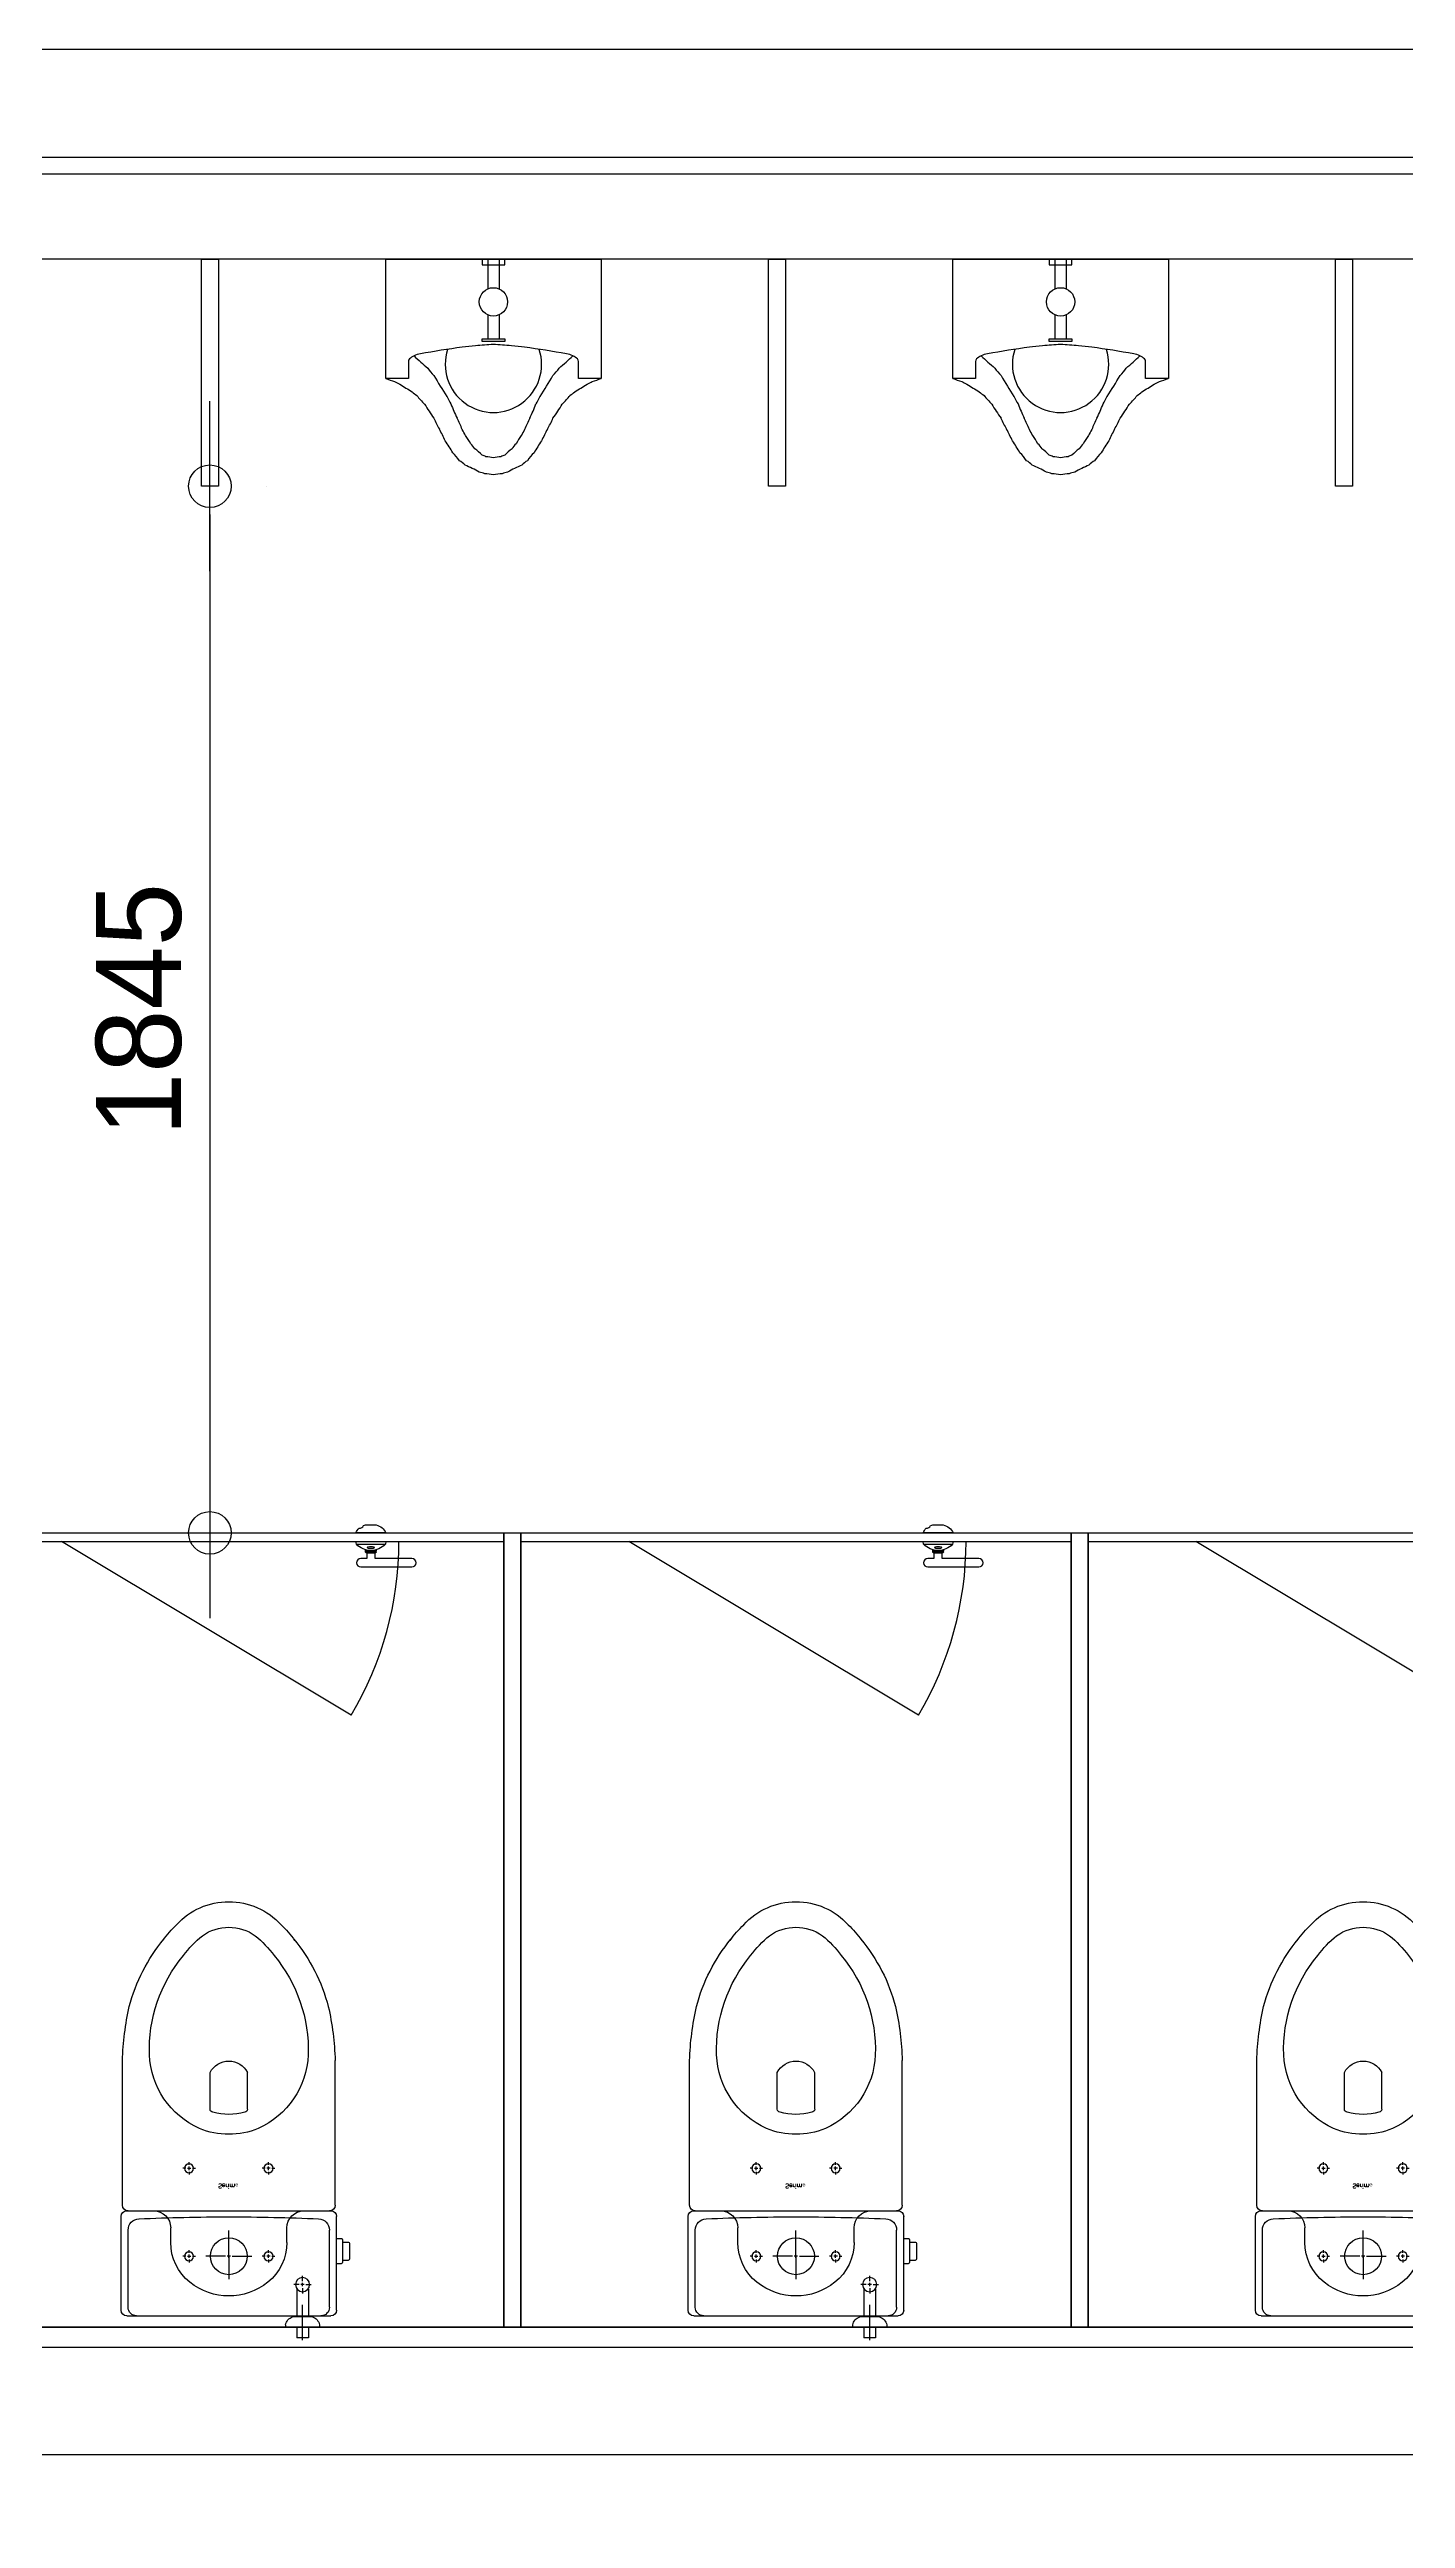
# Model space of a CAD drawing. Header units: millimetres. Extents: x 13515 to 183937, y -33900 to -660.
# Drawn here: x 60174.9 to 60212.3, y -20596.8 to -20528.7 of the extents above; entities that cross this region are included whole.
import ezdxf

# ---------------------------------------------------------------- set-up
doc = ezdxf.new("R2010")
doc.units = ezdxf.units.MM
doc.header["$LTSCALE"] = 100
doc.header["$MEASUREMENT"] = 0
doc.header["$PDSIZE"] = -10
doc.layers.get('0').update_dxf_attribs({"linetype": 'CONTINUOUS'})
doc.layers.get('Defpoints').update_dxf_attribs({"color": 171, "linetype": 'CONTINUOUS'})
doc.layers.add('ELE9', color=9, linetype='CONTINUOUS')
doc.layers.add('TOI', color=12, linetype='CONTINUOUS')
doc.styles.add('CGS', font='cgse', dxfattribs={"bigfont": 'cgs'})
doc.styles.add('DIM', font='txt.shx', dxfattribs={"height": 30})
doc.dimstyles.new('NDIM 1200', dxfattribs={"dimscale": 75, "dimtxt": 3, "dimasz": 1, "dimexe": 2, "dimexo": 2, "dimgap": 1, "dimtad": 1, "dimdec": 0, "dimdsep": 46, "dimtxsty": 'CGS', "dimblk": 'DOT0', "dimcen": 1, "dimdle": 8, "dimclrd": 256, "dimclre": 256, "dimclrt": 256, "dimadec": 0, "dimazin": 0, "dimtfac": 1, "dimtdec": 0, "dimtix": 1, "dimtmove": 2, "dimatfit": 3, "dimldrblk": 'DOT0', "dimfxl": 1, "dimtolj": 1, "dimtzin": 0, "dimlwd": -1, "dimlwe": -1, "dimarcsym": 0})

# ---------------------------------------------------------------- blocks, each defined once
blk = doc.blocks.new('A$C3F015CE3')
at = {"layer": 'TOI'}
for p, q in [((335, 746), (335, 750)), ((354.8, 750), (354.8, 768.6)), ((375.3, 768.6), (354.8, 768.6)), ((365, 773.2), (365, 710.9)), ((375.3, 750), (375.3, 768.6)), ((395, 746), (395, 750)), ((45, 720), (45, 555)), ((55, 730), (415, 730)), ((57.5, 715), (57.5, 579)), ((382.6, 732), (347.4, 732)), ((354.8, 683), (354.8, 732)), ((375.3, 683), (375.3, 732)), ((412.5, 715), (412.5, 579)), ((425, 720), (425, 555)), ((235, 631), (235, 665.5)), ((235, 626), (235, 660.5)), ((359, 675), (349.5, 675)), ((359, 675), (349.5, 675)), ((368, 675), (362, 675)), ((368, 675), (362, 675)), ((365, 681), (365, 690.5)), ((365, 681), (365, 690.5)), ((365, 678), (365, 672)), ((365, 678), (365, 672)), ((365, 669), (365, 659.5)), ((365, 669), (365, 659.5)), ((371, 675), (380.5, 675)), ((371, 675), (380.5, 675)), ((159, 625), (154, 625)), ((162, 625), (168, 625)), ((165, 631), (165, 636)), ((165, 628), (165, 622)), ((165, 619), (165, 614)), ((171, 625), (176, 625)), ((229, 625), (194.5, 625)), ((238, 625), (232, 625)), ((235, 628), (235, 622)), ((235, 623), (235, 617)), ((235, 619), (235, 584.5)), ((235, 614), (235, 579.5)), ((241, 625), (275.5, 625)), ((299, 625), (294, 625)), ((308, 625), (302, 625)), ((305, 631), (305, 636)), ((305, 628), (305, 622)), ((305, 619), (305, 614)), ((311, 625), (316, 625)), ((425, 637.9), (433.5, 637.9)), ((435.5, 595.9), (435.5, 635.9)), ((435.5, 631.9), (445.8, 631.9)), ((447.8, 601.9), (447.8, 629.9)), ((132.5, 600.6), (132.5, 575)), ((337.5, 600.6), (337.5, 575)), ((425, 593.9), (433.5, 593.9)), ((435.5, 599.9), (445.8, 599.9)), ((47.5, 535), (47.5, 280)), ((52.5, 545), (417.5, 545)), ((55, 545), (415, 545)), ((422.5, 535), (422.5, 280)), ((165, 476), (165, 481)), ((305, 476), (305, 481)), ((159, 470), (154, 470)), ((162, 470), (168, 470)), ((165, 473), (165, 467)), ((165, 464), (165, 459)), ((171, 470), (176, 470)), ((299, 470), (294, 470)), ((308, 470), (302, 470)), ((305, 473), (305, 467)), ((305, 464), (305, 459)), ((311, 470), (316, 470)), ((202, 366), (202, 301)), ((268, 366), (268, 301))]:
    blk.add_line(p, q, dxfattribs=at)
for centre, radius in [((365, 675), 12.5), ((165, 625), 8), ((305, 625), 8), ((165, 470), 8), ((305, 470), 8)]:
    blk.add_circle(centre, radius, dxfattribs=at)
for centre, radius, start, end in [((352.4, 748.9), 17.6, 189.469, 253.5331), ((377.6, 748.9), 17.6, 286.4669, 350.531), ((55, 720), 10, 90, 180), ((72.5, 715), 15, 90, 180), ((397.5, 715), 15, 0, 90), ((415, 720), 10, 0, 90), ((222.5, 600.6), 90, 128.6822, 180), ((235, 585), 110, 51.3178, 128.6822), ((235, 625), 32.5, 90, 270), ((235, 625), 32.5, 270, 90), ((247.5, 600.6), 90, 0, 51.3178), ((433.5, 635.9), 2, 0, 90), ((445.8, 629.9), 2, 0, 90), ((77.5, 579), 20, 180, 267.4985), ((102.5, 575), 30, 270, 0), ((367.5, 575), 30, 180, 270), ((392.5, 579), 20, 272.5015, 0), ((433.5, 595.9), 2, 270, 0), ((445.8, 601.9), 2, 270, 0), ((55, 555), 10, 180, 270), ((57.5, 535), 10, 90, 180), ((233.8, 4155.6), 3600, 267.4985, 270.0199), ((236.3, 4155.6), 3600, 269.9801, 272.5015), ((412.5, 535), 10, 0, 90), ((415, 555), 10, 270, 0), ((244.9, 263.3), 150, 114.336, 177.4508), ((235, 270), 140, 68.2132, 111.7868), ((225.1, 263.3), 150, 2.5492, 65.664), ((207, 366), 5, 90, 180), ((235, 274.4), 100.6, 73.8382, 106.1618), ((263, 366), 5, 0, 90), ((547.3, 295.1), 500, 181.7364, 192.7267), ((354.9, 261.3), 260, 178.084, 219.7652), ((235, 318.2), 37.2, 207.5632, 332.4368), ((115.1, 261.3), 260, 320.2348, 1.916), ((-77.3, 295.1), 500, 347.2733, 358.2636), ((354.9, 261.3), 305, 194.4886, 219.7652), ((115.1, 261.3), 305, 320.2348, 345.5114), ((315.4, 214.5), 200, 216.6852, 230.5715), ((154.6, 214.5), 200, 309.4285, 323.3148), ((315.4, 214.5), 245, 216.6852, 225.2345), ((235, 125), 80, 234.3409, 305.6591), ((154.6, 214.5), 245, 314.7655, 323.3148), ((235, 125), 125, 222.5102, 317.4898)]:
    blk.add_arc(centre, radius, start, end, dxfattribs=at)
at = {"layer": 'TOI', "style": 'DIM'}
for s, height, p in [('S', 8, (216.2, 497.2)), ('erim', 8, (222.7, 497.2)), ('㉿', 4, (246, 497.2))]:
    blk.add_text(s, height=height, dxfattribs=at).set_placement(p)
blk = doc.blocks.new('DOT0')
blk.add_line((-3, 0), (3, 0))
at = {"color": 6}
blk.add_circle((0, 0), 0.75, dxfattribs=at)
blk = doc.blocks.new('*D147')
at = {"layer": 'Defpoints', "color": 0, "ltscale": 0.1, "transparency": 16777216}
for p in [(37342156.3, 557571.3), (37342156.3, 555726.3), (37342156.3, 555726.3)]:
    blk.add_point(p, dxfattribs=at)
at = {"layer": 'ELE9', "ltscale": 0.1, "transparency": 16777216}
for p, q in [((37342256.3, 557571.3), (37342256.3, 557571.3)), ((37342156.3, 557521.3), (37342156.3, 555776.3)), ((37342256.3, 555726.3), (37342256.3, 555726.3))]:
    blk.add_line(p, q, dxfattribs=at)
at = {"layer": 'ELE9', "ltscale": 0.1, "transparency": 16777216, "xscale": 50, "yscale": 50, "zscale": 50}
for p, rotation in [((37342156.3, 557571.3), 90), ((37342156.3, 555726.3), 270)]:
    blk.add_blockref('DOT0', p, dxfattribs=dict(at, rotation=rotation))
at = {"layer": 'ELE9', "ltscale": 0.1, "transparency": 16777216, "insert": (37342031.3, 556648.8), "char_height": 150, "attachment_point": 5, "rotation": 90, "style": 'CGS'}
blk.add_mtext('\\A1;1845', dxfattribs=at)
blk = doc.blocks.new('A$C43632D92')
at = {"layer": 'TOI'}
for p, q in [((0, 0), (0, 210)), ((0, 210), (40, 210)), ((40, 210), (40, 180)), ((340, 180), (340, 210)), ((340, 210), (380, 210)), ((380, 210), (380, 0)), ((170, 140), (170, 145)), ((170, 145), (210, 145)), ((210, 140), (170, 140)), ((180, 97.9), (180, 140)), ((200, 97.9), (200, 140)), ((210, 145), (210, 140)), ((180, 0), (180, 52.1)), ((200, 0), (200, 52.1)), ((210, 10), (170, 10)), ((170, 10), (170, 0)), ((210, 0), (210, 10)), ((380, 0), (0, 0))]:
    blk.add_line(p, q, dxfattribs=at)
blk.add_circle((190, 75), 25, dxfattribs=at)
for centre, radius, start, end in [((29.5, 426.8), 123.6, 315.9946, 324.4623), ((107.9, 393.7), 44.6, 299.7449, 315.9946), ((56.6, 564.7), 218.4, 292.4234, 299.7449), ((154.9, 425.6), 51.6, 281.3099, 292.4234), ((165.5, 362.9), 18.4, 284.0362, 307.4131), ((165.4, 502.9), 125.3, 274.1849, 281.3099), ((175.7, 407.4), 59.1, 271.0416, 284.0362), ((214.6, 502.9), 125.3, 258.6901, 265.8151), ((204.3, 407.4), 59.1, 255.9638, 268.9584), ((214.5, 362.9), 18.4, 232.5869, 255.9638), ((225.1, 425.6), 51.6, 247.5766, 258.6901), ((323.4, 564.7), 218.4, 240.2551, 247.5766), ((272.1, 393.7), 44.6, 224.0054, 240.2551), ((350.6, 426.8), 123.6, 215.5377, 224.0054), ((-107.6, 413.2), 232.1, 330.6756, 336.3307), ((-81.6, 453.3), 229.3, 324.4623, 330.6756), ((-23.9, 395.4), 185.3, 329.0362, 332.8234), ((-153.2, 506.9), 353.6, 326.2948, 329.0362), ((109, 366), 58, 315, 326.2948), ((79.3, 435.7), 128.2, 307.4131, 315), ((300.7, 435.7), 128.2, 225, 232.5869), ((271, 366), 58, 213.7052, 225), ((533.2, 506.9), 353.6, 210.9638, 213.7052), ((403.9, 395.4), 185.3, 207.1766, 210.9638), ((461.6, 453.3), 229.3, 209.3244, 215.5377), ((487.6, 413.2), 232.1, 203.6693, 209.3244), ((273, 139), 235, 143.1301, 150.3962), ((278.1, 195.4), 210.8, 150.3962, 156.3307), ((190, 185), 85, 341.9686, 198.0314), ((426.5, 133.1), 334.5, 153.9528, 158.6261), ((-67.1, 379.1), 217, 332.8234, 338.6261), ((447.1, 379.1), 217, 201.3739, 207.1766), ((-46.5, 133.1), 334.5, 21.3739, 26.0472), ((102, 195.4), 210.8, 23.6693, 29.6038), ((107, 139), 235, 29.6038, 36.8699), ((51.6, 153.4), 71.7, 111.8014, 120.032), ((246.6, -112.4), 399.5, 120.032, 123.6901), ((93.3, 182.6), 69, 123.6901, 132.5011), ((143, 174), 110, 132.5011, 143.1301), ((1291.9, -519.1), 1407.5, 147.2854, 149.0362), ((268.1, 163.1), 178.6, 149.0362, 153.9528), ((111.9, 163.1), 178.6, 26.0472, 30.9638), ((-911.9, -519.1), 1407.5, 30.9638, 32.7146), ((237, 174), 110, 36.8699, 47.4989), ((286.7, 182.6), 69, 47.4989, 56.3099), ((133.4, -112.4), 399.5, 56.3099, 59.968), ((328.4, 153.4), 71.7, 59.968, 68.1986), ((69.9, 35.3), 188.1, 106.7218, 111.8014), ((46.1, 180), 6.05, 180, 225), ((61.8, 195.7), 28.3, 225, 245.3815), ((254.9, -34.9), 289.7, 128.5584, 135), ((141.5, 148.5), 79.9, 135, 147.2854), ((238.5, 148.5), 79.9, 32.7146, 45), ((125.2, -34.9), 289.7, 45, 51.4416), ((318.2, 195.7), 28.3, 294.6185, 315), ((334, 180), 6.05, 315, 0), ((310.1, 35.3), 188.1, 68.1986, 73.2782), ((69.1, 211.7), 45.9, 245.3815, 259.992), ((388.3, 2020.6), 1882.7, 259.992, 262.267), ((206.3, 680.3), 530.2, 262.267, 264.8056), ((246.1, 1117.1), 968.7, 264.8056, 266.6834), ((134, 1117.1), 968.7, 273.3166, 275.1944), ((173.7, 680.3), 530.2, 275.1944, 277.733), ((-8.3, 2020.6), 1882.7, 277.733, 280.008), ((310.9, 211.7), 45.9, 280.008, 294.6185)]:
    blk.add_arc(centre, radius, start, end, dxfattribs=at)
blk = doc.blocks.new('B2FF')
at = {"layer": 'ELE9', "ltscale": 0.1}
for p, q in [((37346141.3, 557971.3), (37339594.7, 557971.3)), ((37342405.7, 555405.1), (37341894.9, 555711.3)), ((37342414.8, 555706.3), (37342465.8, 555706.3)), ((37342450.3, 555692.8), (37342430.3, 555692.8)), ((37342447.8, 555691.3), (37342450.3, 555692.8)), ((37342447.8, 555681.3), (37342447.8, 555691.3)), ((37342450.3, 555694.3), (37342450.3, 555696.8)), ((37343405.7, 555405.1), (37342894.9, 555711.3)), ((37343414.8, 555706.3), (37343465.8, 555706.3)), ((37343450.3, 555692.8), (37343430.3, 555692.8)), ((37343447.8, 555691.3), (37343450.3, 555692.8)), ((37343447.8, 555681.3), (37343447.8, 555691.3)), ((37343450.3, 555694.3), (37343450.3, 555696.8)), ((37344405.7, 555405.1), (37343894.9, 555711.3)), ((37342500.4, 555681.3), (37342447.8, 555681.3)), ((37343500.4, 555681.3), (37343447.8, 555681.3))]:
    blk.add_line(p, q, dxfattribs=at)
for points in [[(37339564.7, 557846.3), (37339564.7, 558151.3), (37347379.7, 558151.3), (37347379.7, 554101.3), (37347569.7, 554101.3), (37347569.7, 558341.3), (37339374.7, 558341.3), (37339374.7, 557846.3)], [(37342141.3, 557971.3), (37342171.3, 557971.3), (37342171.3, 557571.3), (37342141.3, 557571.3)], [(37343141.3, 557971.3), (37343171.3, 557971.3), (37343171.3, 557571.3), (37343141.3, 557571.3)], [(37344141.3, 557971.3), (37344171.3, 557971.3), (37344171.3, 557571.3), (37344141.3, 557571.3)], [(37341704.7, 554326.3), (37341704.7, 555726.3), (37342674.7, 555726.3), (37342674.7, 554326.3)], [(37341704.7, 554326.3), (37341704.7, 555711.3), (37342674.7, 555711.3), (37342674.7, 554326.3)], [(37342674.7, 555726.3), (37342704.7, 555726.3), (37342704.7, 554326.3), (37342674.7, 554326.3)], [(37342704.7, 554326.3), (37342704.7, 555726.3), (37343674.7, 555726.3), (37343674.7, 554326.3)], [(37342704.7, 554326.3), (37342704.7, 555711.3), (37343674.7, 555711.3), (37343674.7, 554326.3)], [(37343674.7, 555726.3), (37343704.7, 555726.3), (37343704.7, 554326.3), (37343674.7, 554326.3)], [(37343704.7, 554326.3), (37343704.7, 555726.3), (37344674.7, 555726.3), (37344674.7, 554326.3)], [(37343704.7, 554326.3), (37343704.7, 555711.3), (37344674.7, 555711.3), (37344674.7, 554326.3)]]:
    blk.add_lwpolyline(points, close=True, dxfattribs=at)
for points in [[(37347349.7, 554326.3), (37347349.7, 558121.3), (37339594.7, 558121.3), (37339594.7, 557816.3), (37339495.7, 557816.3)], [(37339495.7, 556276.3), (37339594.7, 556276.3), (37339594.7, 555726.3), (37340704.7, 555726.3), (37340704.7, 554326.3), (37346479.7, 554326.3)], [(37346479.7, 554101.3), (37339564.7, 554101.3), (37339564.7, 553191.3), (37344279.7, 553191.3), (37344279.7, 553351.3), (37344469.7, 553351.3), (37344469.7, 551916.3), (37344279.7, 551916.3), (37344279.7, 553001.3), (37339564.7, 553001.3), (37339564.7, 551496.3), (37339374.7, 551496.3), (37339374.7, 554291.3), (37340484.7, 554291.3), (37340484.7, 555506.3), (37339374.7, 555506.3), (37339374.7, 556246.3), (37339564.7, 556246.3), (37339564.7, 555696.3), (37340674.7, 555696.3), (37340674.7, 554291.3), (37346479.7, 554291.3), (37346479.7, 554096.3)]]:
    blk.add_lwpolyline(points, dxfattribs=at)
for points in [[(37342413.8, 555726.3, -0.106445), (37342419.5, 555734.5, 0.296117), (37342427.1, 555739.2, -0.043036), (37342431, 555740.3), (37342449.5, 555740.3, -0.249566), (37342466.8, 555726.3)], [(37343413.8, 555726.3, -0.106445), (37343419.5, 555734.5, 0.296117), (37343427.1, 555739.2, -0.043036), (37343431, 555740.3), (37343449.5, 555740.3, -0.249566), (37343466.8, 555726.3)], [(37342466.8, 555711.3), (37342465.8, 555706.3, -0.431373), (37342414.8, 555706.3), (37342413.8, 555711.3)], [(37343466.8, 555711.3), (37343465.8, 555706.3, -0.431373), (37343414.8, 555706.3), (37343413.8, 555711.3)]]:
    blk.add_lwpolyline(points, format="xyb", close=True, dxfattribs=at)
for points in [[(37342430.3, 555696.8), (37342430.3, 555694.3), (37342450.3, 555694.3), (37342430.3, 555694.3), (37342430.3, 555692.8), (37342432.8, 555691.3), (37342447.8, 555691.3), (37342432.8, 555691.3), (37342432.8, 555681.3), (37342422.3, 555681.3, 1), (37342422.3, 555666.3), (37342512.3, 555666.3, 1), (37342512.3, 555681.3), (37342499.8, 555681.3)], [(37343430.3, 555696.8), (37343430.3, 555694.3), (37343450.3, 555694.3), (37343430.3, 555694.3), (37343430.3, 555692.8), (37343432.8, 555691.3), (37343447.8, 555691.3), (37343432.8, 555691.3), (37343432.8, 555681.3), (37343422.3, 555681.3, 1), (37343422.3, 555666.3), (37343512.3, 555666.3, 1), (37343512.3, 555681.3), (37343499.8, 555681.3)]]:
    blk.add_lwpolyline(points, format="xyb", dxfattribs=at)
for centre in [(37341889.7, 555711.3), (37342889.7, 555711.3)]:
    blk.add_arc(centre, 600, 329.3096, 0, dxfattribs=at)
at = {"layer": 'ELE9', "ltscale": 0.1, "extrusion": (0, 0, -1)}
for centre in [(37342440.3, 555700.6), (37343440.3, 555700.6)]:
    blk.add_ellipse(centre, major_axis=(6.5, 0), ratio=0.193008, dxfattribs=at)
at = {"layer": 'ELE9', "ltscale": 0.1, "rotation": 180}
for p in [(37342846.3, 557971.3), (37343846.3, 557971.3)]:
    blk.add_blockref('A$C43632D92', p, dxfattribs=at)
at = {"layer": 'ELE9', "ltscale": 0.1, "xscale": -1, "rotation": 180}
for p in [(37341954.7, 555076.3), (37342954.7, 555076.3), (37343954.7, 555076.3)]:
    blk.add_blockref('A$C3F015CE3', p, dxfattribs=at)
at = {"layer": 'ELE9', "ltscale": 0.1}
dim = blk.add_linear_dim(base=(37342156.3, 555726.3), p1=(37342156.3, 557571.3), p2=(37342156.3, 555726.3), angle=90, dimstyle='NDIM 1200', override={"dimscale": 50, "dimclrd": 256, "dimclre": 256, "dimclrt": 256}, dxfattribs=at)
dim.commit()
dim.dimension.update_dxf_attribs({"geometry": '*D147', "text_midpoint": (37342031.3, 556648.8)})

msp = doc.modelspace()

# ---------------------------------------------------------------- block references
at = {"xscale": 0.01565177005511743, "yscale": 0.01565177005511743, "zscale": 0.01565177005511743}
msp.add_blockref('B2FF', (-524291.512, -29267.715), dxfattribs=at)

doc.saveas('drawing.dxf')
